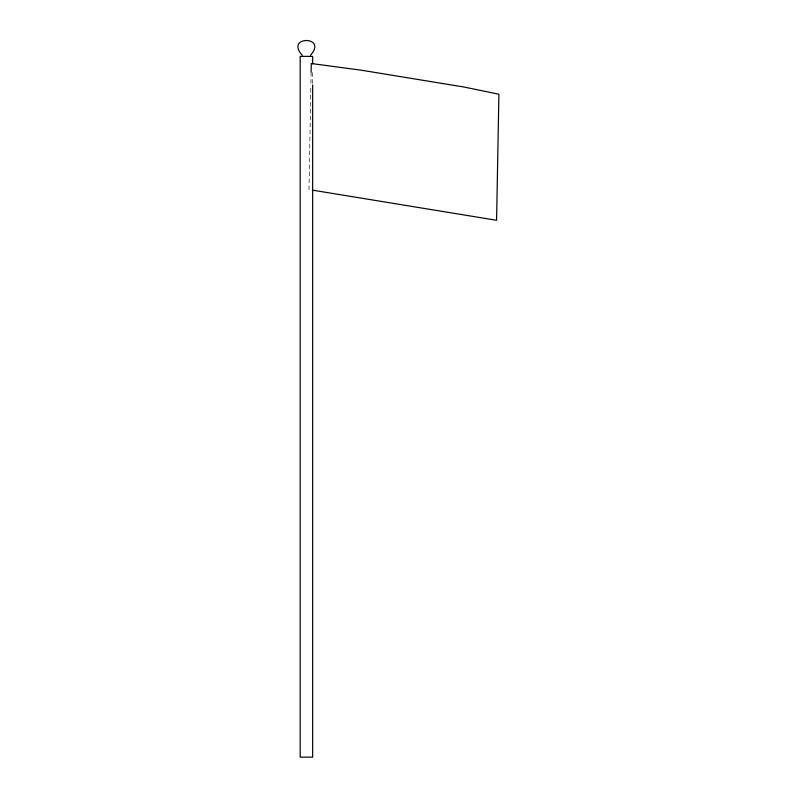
<?xml version="1.0" encoding="UTF-8"?>
<svg xmlns="http://www.w3.org/2000/svg" width="797" height="797" viewBox="0 0 797 797"><rect width="100%" height="100%" fill="white"/><g stroke="black" fill="none" stroke-linecap="round" stroke-linejoin="round"><path stroke-width="0.6" stroke-dasharray="3.98 2.99" d="M310.83 88.218L308.977 189.566L310.691 189.855M310.92 83.277L311.129 72.158M312.653 72.557L312.653 83.755"/><path stroke-width="1.2" d="M311.129 72.158L311.288 63.501L361.42 70.226L463.645 86.963L498.902 94.225L496.591 220.291L312.424 190.134M310.491 55.262C328.185 35.606 284.539 35.606 302.232 55.262M312.653 63.84L312.653 56.368L300.18 56.368L300.18 757.15L312.653 757.15L312.653 85"/></g></svg>
